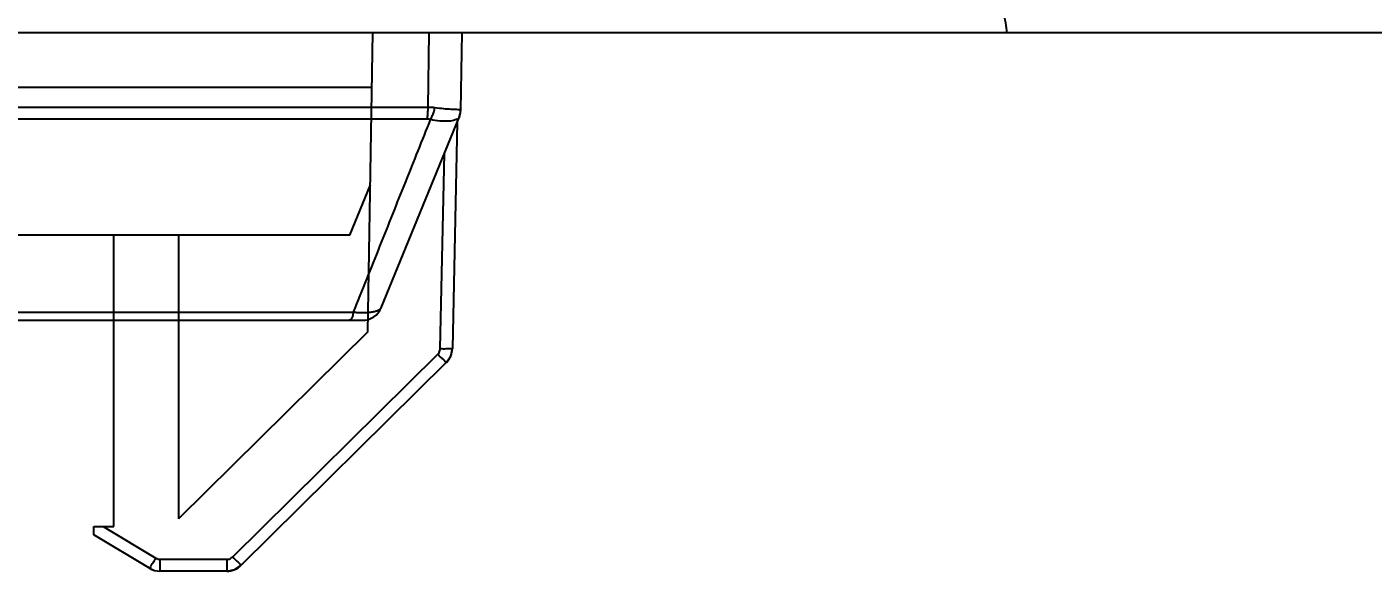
# Model space of a CAD drawing. Extents: x 114 to 332, y 121 to 329.
# Drawn here: x 180.54 to 213.8, y 259.48 to 272.93 of the extents above; entities that cross this region are included whole.
import ezdxf

# ---------------------------------------------------------------- set-up
doc = ezdxf.new("R2010")
doc.units = 0
doc.layers.get('0').update_dxf_attribs({"linetype": 'CONTINUOUS'})
doc.layers.add('CAXA4', color=3, linetype='CONTINUOUS')
doc.styles.add('标准', font='', dxfattribs={"width": 0.667})
doc.styles.get('标准').set_extended_font_data('仿宋_GB2312')
doc.dimstyles.new('标准', dxfattribs={"dimtxt": 3.5, "dimasz": 4, "dimexe": 2, "dimexo": 0, "dimtad": 1, "dimdec": 1, "dimtxsty": '标准', "dimcen": 0, "dimdle": 6, "dimazin": 3, "dimtfac": 1, "dimtdec": 3, "dimtmove": 0, "dimatfit": 3, "dimtolj": 1, "dimtzin": 0})

# ---------------------------------------------------------------- blocks, each defined once
blk = doc.blocks.new('*D2')
at = {"layer": 'CAXA4', "linetype": 'CONTINUOUS'}
for points in [[(228.728, 297.58), (228.228, 293.58), (229.228, 293.58)], [(228.728, 272.78), (228.228, 276.78), (229.228, 276.78)]]:
    blk.add_hatch(color=0, dxfattribs=at).paths.add_polyline_path(points, flags=0)
at = {"layer": 'CAXA4', "color": 0, "linetype": 'CONTINUOUS'}
for p, q in [((194.067, 297.58), (230.728, 297.58)), ((228.728, 297.58), (228.728, 272.78)), ((214.951, 272.78), (230.728, 272.78))]:
    blk.add_line(p, q, dxfattribs=at)
at = {"layer": 'CAXA4', "color": 0, "linetype": 'CONTINUOUS', "insert": (223.308, 281.457), "char_height": 3.5, "attachment_point": 1, "rotation": 90, "style": '标准'}
blk.add_mtext('\\f仿宋_GB2312|b0|i0|p34;24.8', dxfattribs=at)

msp = doc.modelspace()

# ---------------------------------------------------------------- linework, layer by layer
at = {"color": 6, "linetype": 'CONTINUOUS'}
for p, q in [((214.951, 272.78), (115.488, 272.78)), ((188.965, 265.39), (189.094, 272.78)), ((190.455, 270.942), (190.486, 272.78)), ((191.261, 270.874), (191.295, 272.78)), ((189.071, 271.43), (174.12, 271.43)), ((190.455, 270.942), (178.31, 270.942)), ((191.224, 270.693), (191.251, 270.781)), ((191.251, 270.782), (191.261, 270.874)), ((191.26, 270.851), (191.261, 270.877)), ((190.436, 270.65), (178.228, 270.65)), ((189.298, 265.991), (191.224, 270.693)), ((191.174, 270.572), (191.055, 264.983)), ((190.755, 264.98), (190.858, 269.799)), ((188.518, 267.78), (189.029, 269.027)), ((188.518, 267.78), (141.921, 267.78)), ((182.693, 260.58), (182.693, 267.78)), ((184.293, 267.78), (184.293, 260.768)), ((176.263, 265.88), (188.611, 265.88)), ((141.604, 265.68), (188.835, 265.68)), ((188.965, 265.39), (184.293, 260.768)), ((185.628, 259.829), (190.695, 264.842)), ((190.906, 264.638), (185.839, 259.625)), ((182.193, 260.58), (182.693, 260.58)), ((182.193, 260.38), (182.193, 260.58)), ((182.427, 260.58), (183.728, 259.8)), ((183.574, 259.552), (182.193, 260.38)), ((183.831, 259.771), (185.487, 259.771)), ((183.831, 259.771), (183.831, 259.48)), ((185.487, 259.771), (185.487, 259.48)), ((185.487, 259.48), (183.831, 259.48))]:
    msp.add_line(p, q, dxfattribs=at)
for points in [[(190.906, 264.638), (191.014, 264.795), (191.055, 264.983)], [(183.574, 259.552), (183.698, 259.499), (183.831, 259.48)], [(185.487, 259.48), (185.677, 259.518), (185.839, 259.625)]]:
    msp.add_lwpolyline(points, dxfattribs=at)
for centre, start, end in [((190.761, 270.882), 337.7195, 358.9969), ((188.835, 266.18), 270, 337.7225), ((190.555, 264.994), 314.6905, 358.7725), ((183.831, 259.98), 239.0362, 270), ((185.487, 259.98), 270, 314.6905)]:
    msp.add_arc(centre, 0.5, start, end, dxfattribs=at)
for points in [[(204.764, 272.78), (204.74, 272.947), (204.686, 273.28), (204.638, 273.614), (204.611, 273.78)], [(191.224, 270.693), (191.222, 270.688), (191.219, 270.684), (191.216, 270.68)]]:
    msp.add_open_spline(points, degree=3, dxfattribs=at)
for points, knots in [([(190.436, 270.65), (190.44, 270.68), (190.447, 270.742), (190.453, 270.84), (190.455, 270.907), (190.455, 270.942)], [0, 0, 0, 0, 0.0901501, 0.1891378, 0.292844, 0.292844, 0.292844, 0.292844]), ([(190.623, 270.93), (190.595, 270.934), (190.539, 270.94), (190.483, 270.942), (190.455, 270.942)], [0, 0, 0, 0, 0.0854842, 0.1690255, 0.1690255, 0.1690255, 0.1690255]), ([(190.518, 270.639), (190.533, 270.668), (190.561, 270.73), (190.596, 270.827), (190.615, 270.895), (190.623, 270.93)], [0, 0, 0, 0, 0.0976941, 0.202442, 0.3100756, 0.3100756, 0.3100756, 0.3100756]), ([(191.261, 270.877), (191.262, 270.885), (191.21, 270.883), (191.15, 270.888), (191.008, 270.891), (190.833, 270.905), (190.697, 270.92), (190.623, 270.93)], [0, 0, 0, 0, 0.0245072, 0.1008003, 0.2339441, 0.4193527, 0.641181, 0.641181, 0.641181, 0.641181]), ([(191.216, 270.68), (191.226, 270.7), (191.242, 270.743), (191.257, 270.809), (191.261, 270.854), (191.261, 270.877)], [0, 0, 0, 0, 0.0678514, 0.1356489, 0.2034142, 0.2034142, 0.2034142, 0.2034142]), ([(188.611, 265.88), (188.83, 266.424), (189.261, 267.497), (189.896, 269.083), (190.313, 270.126), (190.518, 270.639)], [0, 0, 0, 0, 1.76051, 3.468292, 5.127358, 5.127358, 5.127358, 5.127358]), ([(190.518, 270.639), (190.504, 270.643), (190.477, 270.648), (190.449, 270.65), (190.436, 270.65)], [0, 0, 0, 0, 0.04230142, 0.0833292, 0.0833292, 0.0833292, 0.0833292]), ([(191.216, 270.68), (191.204, 270.667), (191.161, 270.64), (191.066, 270.61), (190.921, 270.593), (190.731, 270.6), (190.592, 270.623), (190.518, 270.639)], [0, 0, 0, 0, 0.0522483, 0.1497063, 0.2961597, 0.4894828, 0.717358, 0.717358, 0.717358, 0.717358]), ([(188.611, 265.88), (188.604, 265.844), (188.589, 265.782), (188.563, 265.712), (188.529, 265.68), (188.514, 265.68)], [0, 0, 0, 0, 0.11034, 0.1865349, 0.230138, 0.230138, 0.230138, 0.230138]), ([(188.611, 265.88), (188.648, 265.877), (188.724, 265.872), (188.84, 265.87), (188.954, 265.873), (189.06, 265.883), (189.15, 265.9), (189.221, 265.924), (189.271, 265.952), (189.293, 265.978), (189.298, 265.991)], [0, 0, 0, 0, 0.1114931, 0.2290734, 0.3457443, 0.4540921, 0.5476954, 0.6219784, 0.677572, 0.7187701, 0.7187701, 0.7187701, 0.7187701]), ([(190.695, 264.842), (190.707, 264.854), (190.729, 264.881), (190.749, 264.929), (190.754, 264.963), (190.755, 264.98)], [0, 0, 0, 0, 0.0504046, 0.1019312, 0.1534509, 0.1534509, 0.1534509, 0.1534509]), ([(190.695, 264.842), (190.73, 264.807), (190.791, 264.735), (190.858, 264.701), (190.897, 264.629), (190.906, 264.638)], [0, 0, 0, 0, 0.1472723, 0.2544773, 0.2937323, 0.2937323, 0.2937323, 0.2937323]), ([(190.755, 264.98), (190.805, 264.979), (190.9, 264.97), (190.974, 264.992), (191.054, 264.969), (191.055, 264.983)], [0, 0, 0, 0, 0.1499231, 0.259701, 0.300114, 0.300114, 0.300114, 0.300114]), ([(183.728, 259.8), (183.703, 259.758), (183.662, 259.674), (183.604, 259.625), (183.585, 259.545), (183.574, 259.552)], [0, 0, 0, 0, 0.146703, 0.2533573, 0.2923374, 0.2923374, 0.2923374, 0.2923374]), ([(183.728, 259.8), (183.744, 259.791), (183.777, 259.776), (183.813, 259.771), (183.831, 259.771)], [0, 0, 0, 0, 0.0545221, 0.1077525, 0.1077525, 0.1077525, 0.1077525]), ([(185.487, 259.771), (185.504, 259.771), (185.539, 259.776), (185.587, 259.796), (185.615, 259.817), (185.628, 259.829)], [0, 0, 0, 0, 0.0510842, 0.1033025, 0.155557, 0.155557, 0.155557, 0.155557]), ([(185.628, 259.829), (185.662, 259.794), (185.723, 259.722), (185.791, 259.688), (185.83, 259.616), (185.839, 259.625)], [0, 0, 0, 0, 0.1472738, 0.254478, 0.2937324, 0.2937324, 0.2937324, 0.2937324])]:
    msp.add_open_spline(points, degree=3, knots=knots, dxfattribs=at)

# ---------------------------------------------------------------- dimensions: what is measured, and where the dimension line sits
at = {"layer": 'CAXA4'}
dim = msp.add_linear_dim(base=(228.728, 285.18), p1=(194.067, 297.58), p2=(214.951, 272.78), angle=270, text='\\f仿宋_GB2312;24.8', dimstyle='标准', dxfattribs=at)
dim.commit()
dim.dimension.update_dxf_attribs({"geometry": '*D2', "text_midpoint": (225.705, 285.18)})

doc.saveas('drawing.dxf')
